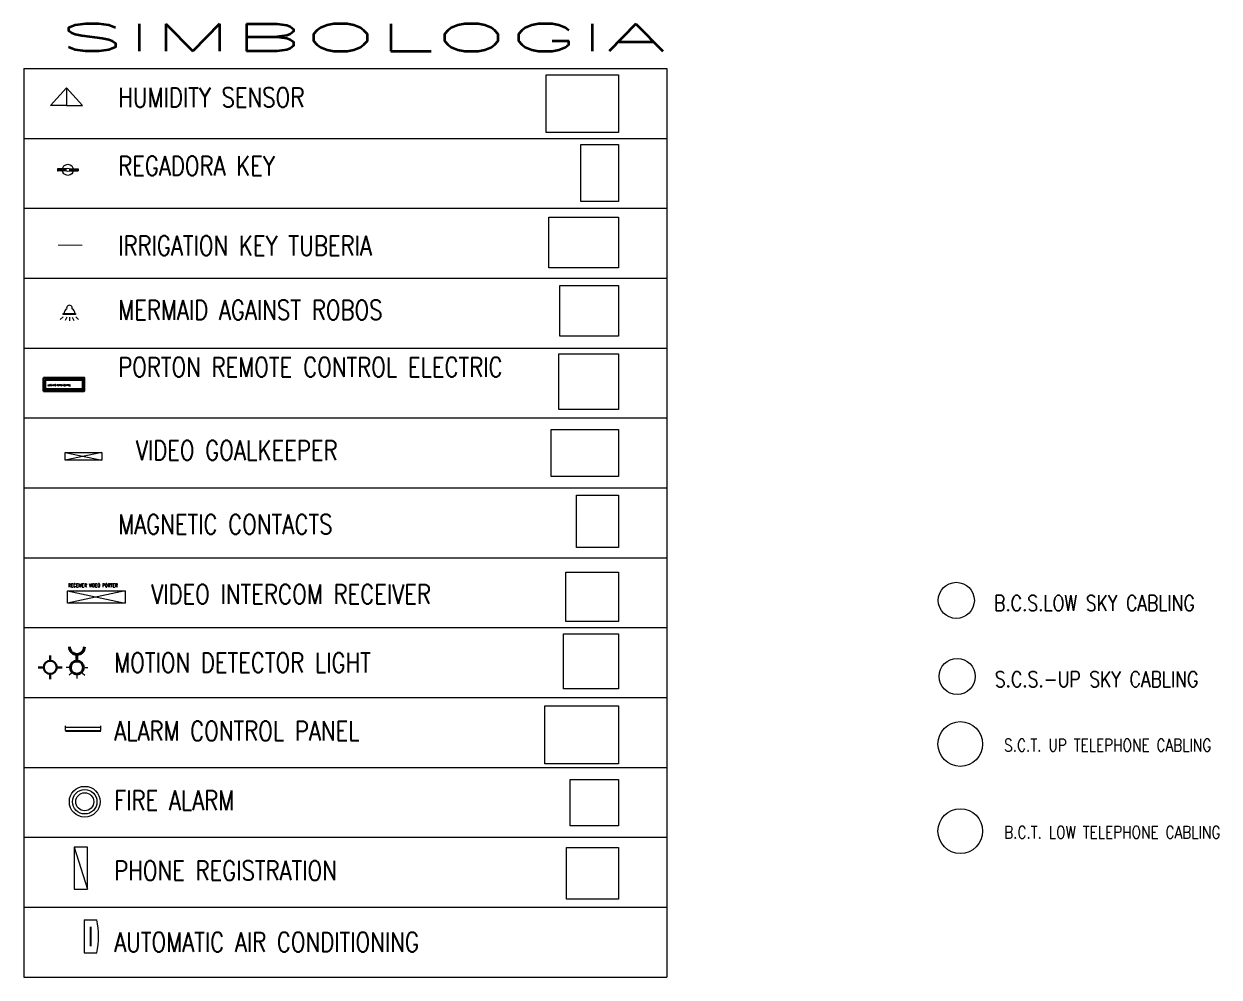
# Model space of a CAD drawing. Extents: x -111 to 1137, y -130 to 54.
# Drawn here: x 430.02 to 460.69, y -2.87 to 21.59 of the extents above; entities that cross this region are included whole.
import ezdxf
from ezdxf.enums import TextEntityAlignment as Align

# ---------------------------------------------------------------- set-up
doc = ezdxf.new("R2010")
doc.units = 0
doc.layers.get('0').update_dxf_attribs({"lineweight": 0})
doc.layers.add('CAS_Muebles', color=251, linetype='Continuous', lineweight=0)
doc.layers.add('muros', color=5, linetype='Continuous', lineweight=60)
doc.styles.add('simplex', font='simplex.shx', dxfattribs={"width": 0.8})
picture_1 = doc.add_image_def('image1.jpg', size_in_pixel=(467, 373))
picture_2 = doc.add_image_def('image2.png', size_in_pixel=(225, 338))
picture_3 = doc.add_image_def('image3.jpg', size_in_pixel=(416, 304))
picture_4 = doc.add_image_def('image101.jpg', size_in_pixel=(298, 256))
picture_5 = doc.add_image_def('image4.jpg', size_in_pixel=(276, 256))
picture_6 = doc.add_image_def('image5.jpg', size_in_pixel=(635, 442))
picture_7 = doc.add_image_def('image6.jpg', size_in_pixel=(200, 249))
picture_8 = doc.add_image_def('image7.jpg', size_in_pixel=(528, 492))
picture_9 = doc.add_image_def('image8.jpg', size_in_pixel=(500, 500))
picture_10 = doc.add_image_def('image9.jpg', size_in_pixel=(700, 550))
picture_11 = doc.add_image_def('image10.jpg', size_in_pixel=(156, 150))
picture_12 = doc.add_image_def('image11.jpg', size_in_pixel=(486, 483))

# ---------------------------------------------------------------- blocks, each defined once
blk = doc.blocks.new('regadera')
at = {"color": 5}
for p, q in [((1765.451, 1089.6), (1765.132, 1089.6)), ((1765.556, 1089.6), (1765.875, 1089.6)), ((1765.451, 1089.528), (1765.132, 1089.528)), ((1765.44, 1089.564), (1765.151, 1089.564)), ((1765.556, 1089.528), (1765.875, 1089.528)), ((1765.567, 1089.564), (1765.856, 1089.564))]:
    blk.add_line(p, q, dxfattribs=at)
for points in [[(1765.151, 1089.6), (1765.132, 1089.6), (1765.132, 1089.528), (1765.151, 1089.528)], [(1765.856, 1089.6), (1765.875, 1089.6), (1765.875, 1089.528), (1765.856, 1089.528)]]:
    blk.add_lwpolyline(points, close=True, dxfattribs=at)
for radius in [0.199, 0.0633]:
    blk.add_circle((1765.503, 1089.564), radius, dxfattribs=at)
blk = doc.blocks.new('SIRENA')
at = {"color": 5}
for p, q in [((1807.314, 1050.697), (1807.21, 1050.593)), ((1807.44, 1050.683), (1807.387, 1050.565)), ((1807.537, 1050.676), (1807.537, 1050.551)), ((1807.635, 1050.683), (1807.688, 1050.565)), ((1807.761, 1050.697), (1807.865, 1050.593))]:
    blk.add_line(p, q, dxfattribs=at)
blk.add_lwpolyline([(1807.316, 1050.807), (1807.758, 1050.807), (1807.758, 1050.775), (1807.316, 1050.775)], close=True, dxfattribs=at)
for centre, radius, start, end in [((1807.537, 1051.001), 0.103, 344.594, 195.406), ((1807.537, 1050.807), 0.194, 120.8119, 180), ((1807.537, 1050.807), 0.194, 0, 59.1881)]:
    blk.add_arc(centre, radius, start, end, dxfattribs=at)
blk = doc.blocks.new('DETEC')
at = {"color": 5}
for radius in [0.241, 0.191, 0.141]:
    blk.add_circle((1767.032, 1060.601), radius, dxfattribs=at)
blk = doc.blocks.new('hgh')
at = {"color": 30}
for p, q in [((1278.414, 1190.169), (1278.739, 1190.169)), ((1278.414, 1190.169), (1278.414, 1189.324)), ((1278.414, 1189.324), (1278.739, 1189.324))]:
    blk.add_line(p, q, dxfattribs=at)
at = {"color": 30, "const_width": 0.0563}
blk.add_lwpolyline([(1278.583, 1189.997), (1278.583, 1189.489)], dxfattribs=at)
at = {"color": 30}
blk.add_arc((1276.863, 1189.747), 1.923, 347.3014, 12.6986, dxfattribs=at)

msp = doc.modelspace()

# ---------------------------------------------------------------- linework, layer by layer
for p, q in [((430.022, 20.441), (446.517, 20.441)), ((430.022, 20.441), (430.022, -2.868)), ((446.517, 20.441), (446.517, -2.868)), ((430.022, 18.648), (446.517, 18.648)), ((430.022, 16.855), (446.517, 16.855)), ((430.022, 15.062), (446.517, 15.062)), ((430.022, 13.269), (446.517, 13.269)), ((430.022, 11.476), (446.517, 11.476)), ((430.022, 9.683), (446.517, 9.683)), ((430.022, 7.89), (446.517, 7.89)), ((430.022, 6.097), (446.517, 6.097)), ((430.022, 4.304), (446.517, 4.304)), ((430.022, 2.511), (446.517, 2.511)), ((430.022, 0.718), (446.517, 0.718)), ((430.022, -1.075), (446.517, -1.075)), ((430.022, -2.868), (446.517, -2.868))]:
    msp.add_line(p, q)
at = {"color": 30}
for p, q in [((430.7, 19.489), (431.112, 19.948)), ((431.112, 19.948), (431.112, 19.489)), ((431.112, 19.948), (431.524, 19.489)), ((431.112, 19.489), (430.7, 19.489)), ((431.112, 19.489), (431.524, 19.489)), ((431.188, 5.072), (431.104, 5.072)), ((431.245, 4.933), (431.185, 4.874)), ((431.522, 4.933), (431.581, 4.874)), ((431.579, 5.072), (431.663, 5.072)), ((431.383, 4.876), (431.383, 4.792)), ((431.65, 0.462), (431.314, 0.462)), ((431.314, 0.462), (431.314, -0.614)), ((431.314, 0.462), (431.65, -0.614)), ((431.65, -0.614), (431.65, 0.462)), ((431.314, -0.614), (431.65, -0.614))]:
    msp.add_line(p, q, dxfattribs=at)
at = {"color": 1}
for p, q in [((432.02, 10.594), (431.082, 10.392)), ((431.082, 10.594), (432.02, 10.392)), ((432.618, 7.04), (431.139, 6.721)), ((431.139, 7.04), (432.618, 6.721))]:
    msp.add_line(p, q, dxfattribs=at)
at = {"color": 2, "lineweight": 30}
for p, q in [((430.697, 5.246), (430.697, 5.383)), ((430.529, 5.078), (430.391, 5.078)), ((430.697, 4.772), (430.697, 4.91)), ((431.002, 5.078), (430.865, 5.078))]:
    msp.add_line(p, q, dxfattribs=at)
at = {"color": 30, "lineweight": 40}
msp.add_line((431.383, 5.412), (431.383, 5.242), dxfattribs=at)
at = {"lineweight": 20}
for p, q in [((431.086, 3.454), (431.086, 3.58)), ((431.997, 3.454), (431.997, 3.58))]:
    msp.add_line(p, q, dxfattribs=at)
at = {"color": 5, "const_width": 0.0287}
msp.add_lwpolyline([(430.898, 15.909), (431.517, 15.909)], dxfattribs=at)
at = {"color": 5, "lineweight": 30}
for points in [[(430.528, 12.506), (431.571, 12.506), (431.571, 12.168), (430.528, 12.168)], [(430.565, 12.455), (431.533, 12.455), (431.533, 12.218), (430.565, 12.218)]]:
    msp.add_lwpolyline(points, close=True, dxfattribs=at)
at = {"color": 1}
for points in [[(431.082, 10.594), (432.02, 10.594), (432.02, 10.392), (431.082, 10.392)], [(431.139, 7.04), (432.618, 7.04), (432.618, 6.721), (431.139, 6.721)]]:
    msp.add_lwpolyline(points, close=True, dxfattribs=at)
at = {"color": 42}
for centre in [(453.948, 6.797), (453.969, 4.846)]:
    msp.add_circle(centre, 0.463, dxfattribs=at)
at = {"color": 2, "lineweight": 30}
msp.add_circle((430.697, 5.078), 0.168, dxfattribs=at)
at = {"color": 30, "lineweight": 40}
msp.add_circle((431.383, 5.072), 0.168, dxfattribs=at)
at = {"color": 30}
for centre in [(454.05, 3.111), (454.05, 0.876)]:
    msp.add_circle(centre, 0.574, dxfattribs=at)
at = {"color": 30, "lineweight": 40}
msp.add_arc((431.383, 5.604), 0.192, 180, 0, dxfattribs=at)
at = {"layer": 'CAS_Muebles'}
for p, q in [((431.086, 3.546), (431.997, 3.546)), ((431.086, 3.454), (431.997, 3.454)), ((431.086, 3.44), (431.997, 3.44))]:
    msp.add_line(p, q, dxfattribs=at)

# ---------------------------------------------------------------- block references
at = {"color": 5, "xscale": 0.7172077254772375, "yscale": 0.7172077254772375, "zscale": 0.7172077254772375}
msp.add_blockref('regadera', (-835.083, -763.602), dxfattribs=at)
at = {"color": 5, "lineweight": 30, "xscale": 0.7172077254772375, "yscale": 0.7172077254772375, "zscale": 0.7172077254772375}
msp.add_blockref('SIRENA', (-865.189, -739.494), dxfattribs=at)
at = {"color": 30, "xscale": 1.641041165489924, "yscale": 1.641041165489924, "zscale": 1.641041165489924}
msp.add_blockref('DETEC', (-2468.189, -1738.86), dxfattribs=at)
at = {"lineweight": 20}
msp.add_blockref('hgh', (-846.847, -1191.57), dxfattribs=at)

# ---------------------------------------------------------------- texts
at = {"color": 5, "attachment_point": 1, "style": 'simplex'}
for s, insert, char_height in [('AUTOMATIC PORTON CONTROL', (430.631, 12.331), 0.03334), ('RECEIVER VIDEO PORTER', (431.158, 7.226), 0.08641), ('B.C.S.LOW SKY CABLING', (454.917, 6.926), 0.40169), ('S.C.S.-UP SKY CABLING', (454.938, 4.975), 0.40169), ('S.C.T. UP TELEPHONE CABLING', (455.175, 3.242), 0.32114), ('B.C.T. LOW TELEPHONE CABLING', (455.175, 1.007), 0.32114)]:
    msp.add_mtext_dynamic_manual_height_columns(s, width=59.67859, gutter_width=12.5, heights=[0], dxfattribs=dict(at, insert=insert, char_height=char_height))
at = {"layer": 'muros', "color": 150, "style": 'simplex', "width": 2.630139}
msp.add_text('SIMBOLOGIA', height=0.6956, rotation=0, dxfattribs=at).set_placement((430.909, 20.89), (446.502, 20.89), align=Align.FIT)
at = {"layer": 'muros', "color": 150, "attachment_point": 1, "rotation": 0, "style": 'simplex'}
for s, width, insert, char_height in [('HUMIDITY SENSOR', 10.74017, (432.44, 19.95), 0.49948), ('REGADORA KEY', 10.74017, (432.44, 18.195), 0.49948), ('IRRIGATION KEY TUBERIA', 13.76612, (432.44, 16.148), 0.49948), ('MERMAID AGAINST ROBOS', 10.74017, (432.44, 14.496), 0.49948), ('PORTON REMOTE CONTROL ELECTRIC ', 12.58893, (432.44, 13.03), 0.49948), ('VIDEO GOALKEEPER', 10.74017, (432.895, 10.895), 0.49948), ('MAGNETIC CONTACTS', 10.74017, (432.44, 8.996), 0.49948), ('VIDEO INTERCOM RECEIVER', 13.5096, (433.288, 7.205), 0.49948), ('MOTION DETECTOR LIGHT', 16.80032, (432.334, 5.448), 0.49948), ('ALARM CONTROL PANEL', 16.80032, (432.334, 3.697), 0.49948), ('FIRE ALARM', 16.80032, (432.334, 1.916), 0.4995), ('PHONE REGISTRATION', 16.80032, (432.334, 0.114), 0.49948), ('AUTOMATIC AIR CONDITIONING', 16.80032, (432.334, -1.72), 0.49948)]:
    msp.add_mtext_dynamic_manual_height_columns(s, width=width, gutter_width=12.5, heights=[0], dxfattribs=dict(at, insert=insert, char_height=char_height))

# ---------------------------------------------------------------- pictures from other files: only their frames are drawn
at = {"color": 30}
image = msp.add_image(picture_1, insert=(443.426, 18.801), size_in_units=(1.855, 1.482), dxfattribs=at)
image.dxf.flags = 7
image = msp.add_image(picture_2, insert=(444.312, 17.032), size_in_units=(0.97, 1.457), dxfattribs=at)
image.dxf.flags = 7
image = msp.add_image(picture_3, insert=(443.494, 15.325), size_in_units=(1.787, 1.306), dxfattribs=at)
image.dxf.flags = 7
image = msp.add_image(picture_4, insert=(443.775, 13.577), size_in_units=(1.507, 1.295), dxfattribs=at)
image.dxf.flags = 7
image = msp.add_image(picture_5, insert=(443.745, 11.694), size_in_units=(1.537, 1.426), dxfattribs=at)
image.dxf.flags = 7
image = msp.add_image(picture_6, insert=(443.552, 9.977), size_in_units=(1.73, 1.204), dxfattribs=at)
image.dxf.flags = 7
image = msp.add_image(picture_7, insert=(444.205, 8.152), size_in_units=(1.077, 1.34), dxfattribs=at)
image.dxf.flags = 7
image = msp.add_image(picture_8, insert=(443.927, 6.258), size_in_units=(1.354, 1.262), dxfattribs=at)
image.dxf.flags = 7
image = msp.add_image(picture_9, insert=(443.869, 4.526), size_in_units=(1.413, 1.413), dxfattribs=at)
image.dxf.flags = 7
image = msp.add_image(picture_10, insert=(443.386, 2.602), size_in_units=(1.896, 1.49), dxfattribs=at)
image.dxf.flags = 7
image = msp.add_image(picture_11, insert=(444.043, 1.013), size_in_units=(1.238, 1.191), dxfattribs=at)
image.dxf.flags = 7
image = msp.add_image(picture_12, insert=(443.948, -0.867), size_in_units=(1.335, 1.327), dxfattribs=at)
image.dxf.flags = 7

doc.saveas('drawing.dxf')
